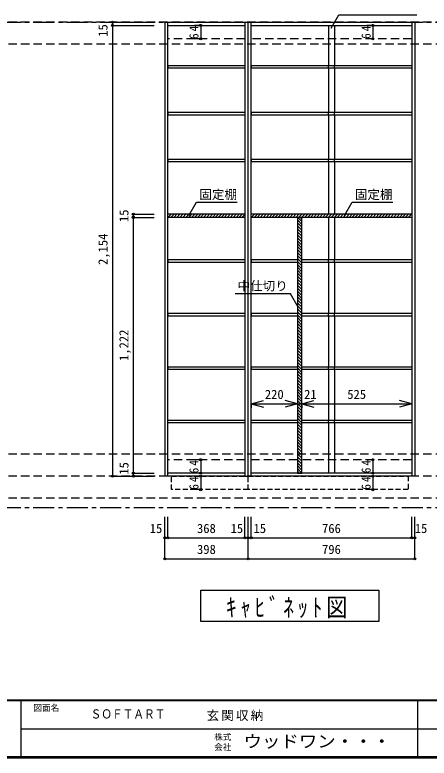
# Model space of a CAD drawing. Units: millimetres at full size, sheet at 1:20; some dimension numbers follow another scale. Extents: x -3893 to 3907, y -2871 to 2783.
# Drawn here: x -22 to 1956, y -2803 to 748 of the extents above; entities that cross this region are included whole.
import ezdxf
from ezdxf.enums import TextEntityAlignment as Align

# ---------------------------------------------------------------- set-up
doc = ezdxf.new("R2010")
doc.units = ezdxf.units.MM
doc.header["$LTSCALE"] = 20
doc.header["$PDMODE"] = 32
doc.header["$PDSIZE"] = 10
for name, pattern in [('CHAIN1', [8, 5, -1, 1, -1]), ('DASHED1', [1.8, 1.2, -0.6]), ('DASHED2', [3, 2, -1])]:
    doc.linetypes.add(name, pattern=pattern)
for name, color, linetype in [('0-1_本体', 2, 'Continuous'), ('0-4_棚', 3, 'Continuous'), ('0-7_', 7, 'Continuous'), ('0-9_', 7, 'DASHED1'), ('0-A_文字', 7, 'Continuous'), ('0-B_寸法', 4, 'Continuous'), ('0-C_ハッチ', 4, 'Continuous'), ('F-1_枠', 6, 'Continuous'), ('F-A_文字', 7, 'Continuous')]:
    doc.layers.add(name, color=color, linetype=linetype)
doc.styles.add('HG明朝B', font='')
doc.styles.add('ＭＳ ゴシック', font='')
doc.styles.get('HG明朝B').set_extended_font_data('HG明朝B')
doc.styles.get('ＭＳ ゴシック').set_extended_font_data('MS Gothic')

msp = doc.modelspace()

# ---------------------------------------------------------------- linework, layer by layer
at = {"layer": '0-1_本体', "color": 3}
for p, q in [((693.91, 712.33), (693.91, -1456.67)), ((693.91, 712.33), (1091.91, 712.33)), ((708.91, -1456.67), (708.91, 712.33)), ((1076.91, 712.33), (1076.91, -1456.67)), ((1091.91, 712.33), (1887.91, 712.33)), ((1091.91, -1456.67), (1091.91, 712.33)), ((1106.91, -1456.67), (1106.91, 712.33)), ((1872.91, 712.33), (1872.91, -1456.67)), ((708.91, 697.33), (1076.91, 697.33)), ((1106.91, 697.33), (1872.91, 697.33)), ((1076.91, -1441.67), (708.91, -1441.67)), ((1872.91, -1441.67), (1106.91, -1441.67)), ((708.91, -1456.67), (693.91, -1456.67)), ((1076.91, -1456.67), (708.91, -1456.67)), ((1076.91, -1456.67), (1091.91, -1456.67))]:
    msp.add_line(p, q, dxfattribs=at)
at = {"layer": '0-1_本体', "color": 7, "linetype": 'DASHED2'}
for p, q in [((1076.91, 633.33), (708.91, 633.33)), ((1872.91, 633.33), (1106.91, 633.33)), ((1076.91, -1377.67), (708.91, -1377.67)), ((1326.91, -1377.67), (1106.91, -1377.67)), ((1872.91, -1377.67), (1347.91, -1377.67))]:
    msp.add_line(p, q, dxfattribs=at)
at = {"layer": '0-1_本体', "color": 3}
msp.add_lwpolyline([(1887.91, 712.33), (1887.91, -1456.67), (1091.91, -1456.67)], dxfattribs=at)
at = {"layer": '0-4_棚'}
for p, q in [((708.91, 506.33), (1076.91, 506.33)), ((708.91, 506.33), (708.91, 494.33)), ((1106.91, 506.33), (1872.91, 506.33)), ((1106.91, 506.33), (1106.91, 494.33)), ((708.91, 494.33), (1076.91, 494.33)), ((1106.91, 494.33), (1872.91, 494.33)), ((708.91, 282.33), (1076.91, 282.33)), ((708.91, 282.33), (708.91, 270.33)), ((708.91, 270.33), (1076.91, 270.33)), ((1106.91, 282.33), (1872.91, 282.33)), ((1106.91, 282.33), (1106.91, 270.33)), ((1106.91, 270.33), (1872.91, 270.33)), ((708.91, 58.33), (1076.91, 58.33)), ((708.91, 58.33), (708.91, 46.33)), ((708.91, 46.33), (1076.91, 46.33)), ((1106.91, 58.33), (1872.91, 58.33)), ((1106.91, 58.33), (1106.91, 46.33)), ((1106.91, 46.33), (1872.91, 46.33)), ((1076.91, -204.67), (708.91, -204.67)), ((1872.91, -204.67), (1105.78, -204.67)), ((1076.91, -219.67), (708.91, -219.67)), ((1872.91, -219.67), (1105.78, -219.67)), ((708.91, -421.67), (1076.91, -421.67)), ((708.91, -421.67), (708.91, -433.67)), ((1106.91, -421.67), (1325.99, -421.67)), ((1106.91, -421.67), (1106.91, -433.67)), ((1347.24, -421.67), (1872.91, -421.67)), ((708.91, -433.67), (1076.91, -433.67)), ((1106.91, -433.67), (1325.99, -433.67)), ((1347.24, -433.67), (1872.91, -433.67)), ((708.91, -677.67), (1076.91, -677.67)), ((708.91, -677.67), (708.91, -689.67)), ((708.91, -689.67), (1076.91, -689.67)), ((1106.91, -677.67), (1325.99, -677.67)), ((1106.91, -677.67), (1106.91, -689.67)), ((1106.91, -689.67), (1325.99, -689.67)), ((1347.24, -677.67), (1872.91, -677.67)), ((1347.24, -689.67), (1872.91, -689.67)), ((708.91, -933.67), (1076.91, -933.67)), ((708.91, -933.67), (708.91, -945.67)), ((708.91, -945.67), (1076.91, -945.67)), ((1106.91, -933.67), (1325.99, -933.67)), ((1106.91, -933.67), (1106.91, -945.67)), ((1106.91, -945.67), (1325.99, -945.67)), ((1347.24, -933.67), (1872.91, -933.67)), ((1347.24, -945.67), (1872.91, -945.67)), ((1076.91, -1189.67), (708.91, -1189.67)), ((1076.91, -1201.67), (708.91, -1201.67)), ((1326.91, -1189.67), (1106.91, -1189.67)), ((1326.91, -1201.67), (1106.91, -1201.67)), ((1326.91, -1189.67), (1326.91, -1189.2)), ((1872.91, -1189.67), (1347.91, -1189.67)), ((1872.91, -1201.67), (1347.91, -1201.67))]:
    msp.add_line(p, q, dxfattribs=at)
at = {"layer": '0-7_'}
for p, q in [((1475.91, 697.33), (1475.91, 506.33)), ((1503.91, 697.33), (1503.91, 506.33)), ((1475.91, 494.33), (1475.91, 282.33)), ((1503.91, 494.33), (1503.91, 282.33)), ((1475.91, 270.33), (1475.91, 58.33)), ((1503.91, 270.33), (1503.91, 58.33)), ((1475.91, 46.33), (1475.91, -204.67)), ((1503.91, 46.33), (1503.91, -204.67)), ((1475.91, -219.67), (1475.91, -421.67)), ((1503.91, -219.67), (1503.91, -421.67)), ((1475.91, -433.67), (1475.91, -677.67)), ((1503.91, -433.67), (1503.91, -677.67)), ((1475.91, -689.67), (1475.91, -933.67)), ((1503.91, -689.67), (1503.91, -933.67)), ((1475.91, -945.67), (1475.91, -1189.67)), ((1503.91, -945.67), (1503.91, -1189.67)), ((1475.91, -1201.67), (1475.91, -1441.67)), ((1503.91, -1201.67), (1503.91, -1441.67))]:
    msp.add_line(p, q, dxfattribs=at)
at = {"layer": '0-7_', "linetype": 'DASHED1'}
for p, q in [((1475.91, 494.33), (1475.91, 506.33)), ((1503.91, 494.33), (1503.91, 506.33)), ((1475.91, 270.33), (1475.91, 282.33)), ((1503.91, 270.33), (1503.91, 282.33)), ((1475.91, 46.33), (1475.91, 58.33)), ((1503.91, 46.33), (1503.91, 58.33)), ((1475.91, -433.67), (1475.91, -421.67)), ((1503.91, -433.67), (1503.91, -421.67)), ((1475.91, -689.67), (1475.91, -677.67)), ((1503.91, -689.67), (1503.91, -677.67)), ((1475.91, -945.67), (1475.91, -933.67)), ((1503.91, -945.67), (1503.91, -933.67)), ((1475.91, -1201.67), (1475.91, -1189.67)), ((1503.91, -1201.67), (1503.91, -1189.67))]:
    msp.add_line(p, q, dxfattribs=at)
at = {"layer": '0-9_'}
for p, q in [((725.91, -1456.67), (1091.91, -1456.67)), ((725.91, -1520.67), (725.91, -1456.67)), ((1091.91, -1456.67), (1855.91, -1456.67)), ((1091.91, -1520.67), (1091.91, -1456.67)), ((1091.91, -1520.67), (725.91, -1520.67))]:
    msp.add_line(p, q, dxfattribs=at)
msp.add_lwpolyline([(1855.91, -1456.67), (1855.91, -1520.67), (1091.91, -1520.67)], dxfattribs=at)
at = {"layer": '0-A_文字'}
for p, q in [((1487.9, 683.79), (1524.76, 747.63)), ((1524.76, 747.63), (1897.9, 747.63)), ((809.11, -211.68), (845.98, -147.83)), ((845.98, -147.83), (1039.95, -147.83)), ((1551.48, -211.68), (1588.35, -147.83)), ((1588.35, -147.83), (1782.32, -147.83)), ((1294.54, -584.41), (1029.32, -584.41)), ((1331.4, -648.26), (1294.54, -584.41)), ((865.91, -2151.17), (865.91, -2001.17)), ((865.91, -2001.17), (1715.91, -2001.17)), ((1715.91, -2001.17), (1715.91, -2151.17)), ((1715.91, -2151.17), (865.91, -2151.17))]:
    msp.add_line(p, q, dxfattribs=at)
at = {"layer": '0-A_文字', "linetype": 'CHAIN1'}
for p, q in [((-3294.09, 712.33), (3167.4, 712.33)), ((-3294.09, -1606.67), (3167.4, -1606.67))]:
    msp.add_line(p, q, dxfattribs=at)
at = {"layer": '0-B_寸法', "linetype": 'DASHED2'}
for p, q in [((3167.4, 712.33), (-3294.09, 712.33)), ((3167.4, 607.33), (-3294.09, 607.33)), ((3167.4, -1351.67), (-3294.09, -1351.67)), ((3167.4, -1456.67), (-3294.09, -1456.67)), ((3167.4, -1561.67), (-3294.09, -1561.67))]:
    msp.add_line(p, q, dxfattribs=at)
at = {"layer": '0-B_寸法'}
for p, q in [((443.91, 712.33), (643.91, 712.33)), ((443.91, 712.33), (443.91, -1456.67)), ((443.91, 697.33), (643.91, 697.33)), ((865.6, 697.33), (836.36, 697.33)), ((865.6, 697.33), (865.6, 633.33)), ((1687.73, 697.33), (1658.49, 697.33)), ((1687.73, 697.33), (1687.73, 633.33)), ((865.6, 633.33), (836.36, 633.33)), ((1687.73, 633.33), (1658.49, 633.33)), ((543.91, -204.67), (643.91, -204.67)), ((543.91, -219.67), (543.91, -204.67)), ((543.91, -219.67), (643.91, -219.67)), ((543.91, -1441.67), (543.91, -219.67)), ((1326.91, -232.21), (1347.91, -253.21)), ((1326.91, -246.35), (1347.91, -267.35)), ((1328.51, -219.67), (1347.91, -239.07)), ((1342.65, -219.67), (1347.91, -224.93)), ((1326.91, -260.49), (1347.91, -281.49)), ((1326.91, -274.64), (1347.91, -295.64)), ((1326.91, -288.78), (1347.91, -309.78)), ((1326.91, -302.92), (1347.91, -323.92)), ((1326.91, -317.06), (1347.91, -338.06)), ((1326.91, -331.2), (1347.91, -352.2)), ((1326.91, -345.35), (1347.91, -366.35)), ((1326.91, -359.49), (1347.91, -380.49)), ((1326.91, -373.63), (1347.91, -394.63)), ((1326.91, -387.77), (1347.91, -408.77)), ((1326.91, -401.92), (1347.91, -422.92)), ((1326.91, -416.06), (1347.91, -437.06)), ((1326.91, -430.2), (1347.91, -451.2)), ((1326.91, -444.34), (1347.91, -465.34)), ((1326.91, -458.48), (1347.91, -479.48)), ((1326.91, -472.63), (1347.91, -493.63)), ((1326.91, -486.77), (1347.91, -507.77)), ((1326.91, -500.91), (1347.91, -521.91)), ((1326.91, -515.05), (1347.91, -536.05)), ((1326.91, -529.19), (1347.91, -550.19)), ((1326.91, -543.34), (1347.91, -564.34)), ((1326.91, -557.48), (1347.91, -578.48)), ((1326.91, -571.62), (1347.91, -592.62)), ((1326.91, -585.76), (1347.91, -606.76)), ((1326.91, -599.91), (1347.91, -620.91)), ((1326.91, -614.05), (1347.91, -635.05)), ((1326.91, -628.19), (1347.91, -649.19)), ((1326.91, -642.33), (1347.91, -663.33)), ((1326.91, -656.47), (1347.91, -677.47)), ((1326.91, -670.62), (1347.91, -691.62)), ((1326.91, -684.76), (1347.91, -705.76)), ((1326.91, -698.9), (1347.91, -719.9)), ((1326.91, -713.04), (1347.91, -734.04)), ((1326.91, -727.18), (1347.91, -748.18)), ((1326.91, -741.33), (1347.91, -762.33)), ((1326.91, -755.47), (1347.91, -776.47)), ((1326.91, -769.61), (1347.91, -790.61)), ((1326.91, -783.75), (1347.91, -804.75)), ((1326.91, -797.9), (1347.91, -818.9)), ((1326.91, -812.04), (1347.91, -833.04)), ((1326.91, -826.18), (1347.91, -847.18)), ((1326.91, -840.32), (1347.91, -861.32)), ((1326.91, -854.46), (1347.91, -875.46)), ((1326.91, -868.61), (1347.91, -889.61)), ((1326.91, -882.75), (1347.91, -903.75)), ((1326.91, -896.89), (1347.91, -917.89)), ((1326.91, -911.03), (1347.91, -932.03)), ((1326.91, -925.17), (1347.91, -946.17)), ((1326.91, -939.32), (1347.91, -960.32)), ((1326.91, -953.46), (1347.91, -974.46)), ((1326.91, -967.6), (1347.91, -988.6)), ((1326.91, -981.74), (1347.91, -1002.74)), ((1326.91, -995.89), (1347.91, -1016.89)), ((1326.91, -1010.03), (1347.91, -1031.03)), ((1326.91, -1024.17), (1347.91, -1045.17)), ((1326.91, -1038.31), (1347.91, -1059.31)), ((1326.91, -1052.45), (1347.91, -1073.45)), ((1326.91, -1066.6), (1347.91, -1087.6)), ((1326.91, -1080.74), (1347.91, -1101.74)), ((1326.91, -1094.88), (1347.91, -1115.88)), ((1106.91, -1110.6), (1106.91, -1129.27)), ((1326.91, -1109.02), (1347.91, -1130.02)), ((1326.91, -1110.6), (1326.91, -1129.27)), ((1326.91, -1110.6), (1326.91, -1129.27)), ((1326.91, -1123.16), (1347.91, -1144.16)), ((1347.91, -1110.6), (1347.91, -1129.27)), ((1872.91, -1110.6), (1872.91, -1129.27)), ((1326.91, -1137.31), (1347.91, -1158.31)), ((1326.91, -1151.45), (1347.91, -1172.45)), ((1326.91, -1165.59), (1347.91, -1186.59)), ((1326.91, -1179.73), (1347.91, -1200.73)), ((1326.91, -1193.88), (1347.91, -1214.88)), ((1326.91, -1208.02), (1347.91, -1229.02)), ((1326.91, -1222.16), (1347.91, -1243.16)), ((1326.91, -1236.3), (1347.91, -1257.3)), ((1326.91, -1250.44), (1347.91, -1271.44)), ((1326.91, -1264.59), (1347.91, -1285.59)), ((1326.91, -1278.73), (1347.91, -1299.73)), ((1326.91, -1292.87), (1347.91, -1313.87)), ((1326.91, -1307.01), (1347.91, -1328.01)), ((1326.91, -1321.15), (1347.91, -1342.15)), ((1326.91, -1335.3), (1347.91, -1356.3)), ((865.6, -1377.67), (836.36, -1377.67)), ((865.6, -1377.67), (865.6, -1441.67)), ((1326.91, -1349.44), (1347.91, -1370.44)), ((1326.91, -1363.58), (1347.91, -1384.58)), ((1326.91, -1377.72), (1347.91, -1398.72)), ((1687.73, -1377.67), (1658.49, -1377.67)), ((1687.73, -1377.67), (1687.73, -1441.67)), ((1326.91, -1391.87), (1347.91, -1412.87)), ((1326.91, -1406.01), (1347.91, -1427.01)), ((1326.91, -1420.15), (1347.91, -1441.15)), ((543.91, -1441.67), (643.91, -1441.67)), ((543.91, -1456.67), (543.91, -1441.67)), ((865.6, -1441.67), (836.36, -1441.67)), ((1326.91, -1434.29), (1334.28, -1441.67)), ((1687.73, -1441.67), (1658.49, -1441.67)), ((443.91, -1456.67), (643.91, -1456.67)), ((543.91, -1456.67), (643.91, -1456.67)), ((865.6, -1456.67), (836.36, -1456.67)), ((865.6, -1456.67), (865.6, -1520.67)), ((1687.73, -1456.67), (1658.49, -1456.67)), ((1687.73, -1456.67), (1687.73, -1520.67)), ((865.6, -1520.67), (836.36, -1520.67)), ((1687.73, -1520.67), (1658.49, -1520.67)), ((693.91, -1851.17), (693.91, -1651.17)), ((708.91, -1751.17), (708.91, -1651.17)), ((1076.91, -1751.17), (1076.91, -1651.17)), ((1091.91, -1851.17), (1091.91, -1651.17)), ((1106.91, -1751.17), (1106.91, -1651.17)), ((1872.91, -1751.17), (1872.91, -1651.17)), ((1887.91, -1851.17), (1887.91, -1651.17)), ((693.91, -1751.17), (708.91, -1751.17)), ((708.91, -1751.17), (1076.91, -1751.17)), ((1076.91, -1751.17), (1091.91, -1751.17)), ((1091.91, -1751.17), (1887.91, -1751.17)), ((693.91, -1851.17), (1091.91, -1851.17)), ((1091.91, -1851.17), (1887.91, -1851.17))]:
    msp.add_line(p, q, dxfattribs=at)
at = {"layer": '0-B_寸法', "color": 3}
for p, q in [((1326.91, -219.67), (1326.91, -1441.67)), ((1347.91, -219.67), (1326.91, -219.67)), ((1347.91, -1441.67), (1347.91, -219.67)), ((1326.91, -1441.67), (1347.91, -1441.67))]:
    msp.add_line(p, q, dxfattribs=at)
at = {"layer": '0-B_寸法', "color": 7}
for p, q in [((1106.91, -1110.6), (1164.86, -1095.07)), ((1326.91, -1110.6), (1268.95, -1095.07)), ((1326.91, -1110.6), (1268.95, -1095.07)), ((1347.91, -1110.6), (1405.86, -1095.07)), ((1872.91, -1110.6), (1814.95, -1095.07)), ((1106.91, -1110.6), (1164.86, -1126.13)), ((1326.91, -1110.6), (1268.95, -1126.13)), ((1326.91, -1110.6), (1268.95, -1126.13)), ((1347.91, -1110.6), (1405.86, -1126.13)), ((1872.91, -1110.6), (1814.95, -1126.13))]:
    msp.add_line(p, q, dxfattribs=at)
at = {"layer": '0-B_寸法'}
msp.add_lwpolyline([(1106.91, -1110.6), (1347.91, -1110.6), (1872.91, -1110.6)], dxfattribs=at)
at = {"layer": '0-B_寸法', "color": 7}
for p in [(443.91, 712.33), (443.91, 697.33), (865.6, 697.33), (1687.73, 697.33), (865.6, 633.33), (1687.73, 633.33), (543.91, -204.67), (543.91, -219.67), (865.6, -1377.67), (1687.73, -1377.67), (443.91, -1456.67), (543.91, -1441.67), (543.91, -1456.67), (865.6, -1441.67), (865.6, -1456.67), (1687.73, -1441.67), (1687.73, -1456.67), (865.6, -1520.67), (1687.73, -1520.67), (693.91, -1751.17), (708.91, -1751.17), (1076.91, -1751.17), (1091.91, -1751.17), (1106.91, -1751.17), (1872.91, -1751.17), (1887.91, -1751.17), (693.91, -1851.17), (1091.91, -1851.17), (1887.91, -1851.17)]:
    msp.add_point(p, dxfattribs=at)
at = {"layer": '0-C_ハッチ'}
for p, q in [((708.91, -205.52), (709.77, -204.67)), ((708.91, -219.67), (723.91, -204.67)), ((723.05, -219.67), (738.05, -204.67)), ((737.19, -219.67), (752.19, -204.67)), ((751.34, -219.67), (766.34, -204.67)), ((765.48, -219.67), (780.48, -204.67)), ((779.62, -219.67), (794.62, -204.67)), ((793.76, -219.67), (808.76, -204.67)), ((807.9, -219.67), (822.9, -204.67)), ((822.05, -219.67), (837.05, -204.67)), ((836.19, -219.67), (851.19, -204.67)), ((850.33, -219.67), (865.33, -204.67)), ((864.47, -219.67), (879.47, -204.67)), ((878.61, -219.67), (893.61, -204.67)), ((892.76, -219.67), (907.76, -204.67)), ((906.9, -219.67), (921.9, -204.67)), ((921.04, -219.67), (936.04, -204.67)), ((935.18, -219.67), (950.18, -204.67)), ((949.33, -219.67), (964.33, -204.67)), ((963.47, -219.67), (978.47, -204.67)), ((977.61, -219.67), (992.61, -204.67)), ((991.75, -219.67), (1006.75, -204.67)), ((1005.89, -219.67), (1020.89, -204.67)), ((1020.04, -219.67), (1035.04, -204.67)), ((1034.18, -219.67), (1049.18, -204.67)), ((1048.32, -219.67), (1063.32, -204.67)), ((1062.46, -219.67), (1077.46, -204.67)), ((1105.78, -206.65), (1107.77, -204.67)), ((1106.91, -219.67), (1121.91, -204.67)), ((1121.05, -219.67), (1136.05, -204.67)), ((1135.19, -219.67), (1150.19, -204.67)), ((1149.34, -219.67), (1164.34, -204.67)), ((1163.48, -219.67), (1178.48, -204.67)), ((1177.62, -219.67), (1192.62, -204.67)), ((1191.76, -219.67), (1206.76, -204.67)), ((1205.9, -219.67), (1220.9, -204.67)), ((1220.05, -219.67), (1235.05, -204.67)), ((1234.19, -219.67), (1249.19, -204.67)), ((1248.33, -219.67), (1263.33, -204.67)), ((1262.47, -219.67), (1277.47, -204.67)), ((1276.61, -219.67), (1291.61, -204.67)), ((1290.76, -219.67), (1305.76, -204.67)), ((1304.9, -219.67), (1319.9, -204.67)), ((1319.04, -219.67), (1334.04, -204.67)), ((1333.18, -219.67), (1348.18, -204.67)), ((1347.33, -219.67), (1362.33, -204.67)), ((1361.47, -219.67), (1376.47, -204.67)), ((1375.61, -219.67), (1390.61, -204.67)), ((1389.75, -219.67), (1404.75, -204.67)), ((1403.89, -219.67), (1418.89, -204.67)), ((1418.04, -219.67), (1433.04, -204.67)), ((1432.18, -219.67), (1447.18, -204.67)), ((1446.32, -219.67), (1461.32, -204.67)), ((1460.46, -219.67), (1475.46, -204.67)), ((1474.6, -219.67), (1489.6, -204.67)), ((1488.75, -219.67), (1503.75, -204.67)), ((1502.89, -219.67), (1517.89, -204.67)), ((1517.03, -219.67), (1532.03, -204.67)), ((1531.17, -219.67), (1546.17, -204.67)), ((1545.31, -219.67), (1560.31, -204.67)), ((1559.46, -219.67), (1574.46, -204.67)), ((1573.6, -219.67), (1588.6, -204.67)), ((1587.74, -219.67), (1602.74, -204.67)), ((1601.88, -219.67), (1616.88, -204.67)), ((1616.03, -219.67), (1631.03, -204.67)), ((1630.17, -219.67), (1645.17, -204.67)), ((1644.31, -219.67), (1659.31, -204.67)), ((1658.45, -219.67), (1673.45, -204.67)), ((1672.59, -219.67), (1687.59, -204.67)), ((1686.74, -219.67), (1701.74, -204.67)), ((1700.88, -219.67), (1715.88, -204.67)), ((1715.02, -219.67), (1730.02, -204.67)), ((1729.16, -219.67), (1744.16, -204.67)), ((1743.3, -219.67), (1758.3, -204.67)), ((1757.45, -219.67), (1772.45, -204.67)), ((1771.59, -219.67), (1786.59, -204.67)), ((1785.73, -219.67), (1800.73, -204.67)), ((1799.87, -219.67), (1814.87, -204.67)), ((1814.02, -219.67), (1829.02, -204.67)), ((1828.16, -219.67), (1843.16, -204.67)), ((1842.3, -219.67), (1857.3, -204.67)), ((1856.44, -219.67), (1871.44, -204.67)), ((1076.6, -219.67), (1076.91, -219.36)), ((1870.58, -219.67), (1871.78, -218.47))]:
    msp.add_line(p, q, dxfattribs=at)
at = {"layer": 'F-1_枠'}
for p, q in [((3906.61, -2526.67), (-3893.39, -2526.67)), ((3906.61, -2530), (-3893.39, -2530)), ((6.61, -2530), (6.61, -2796.67)), ((1899.94, -2530), (1899.94, -2796.67)), ((6.61, -2663.33), (3899.95, -2663.34)), ((3906.61, -2796.67), (-3893.39, -2796.67)), ((3906.61, -2800), (-3893.39, -2800)), ((3906.61, -2803.33), (-3893.39, -2803.33))]:
    msp.add_line(p, q, dxfattribs=at)

# ---------------------------------------------------------------- texts
at = {"layer": '0-A_文字', "style": 'ＭＳ ゴシック'}
for s, p in [('固定棚', (859.11, -145.7)), ('固定棚', (1601.48, -145.7)), ('中仕切り', (1041.4, -582.28))]:
    msp.add_text(s, height=43.99, dxfattribs=at).set_placement(p, align=Align.BOTTOM_LEFT)
at = {"layer": '0-A_文字', "insert": (985.91, -2136.17), "char_height": 87.98, "attachment_point": 7, "style": 'ＭＳ ゴシック'}
msp.add_mtext('\\T1.34;\\W0.85;ｷｬﾋﾞﾈｯﾄ図', dxfattribs=at)
at = {"layer": '0-B_寸法', "color": 7, "style": 'ＭＳ ゴシック'}
for s, p in [('15', (433.91, 643.11)), ('15', (533.91, -242.17)), ('2,154', (433.91, -447.17)), ('1,222', (533.91, -905.67)), ('15', (533.91, -1448.99))]:
    msp.add_text(s, height=43.99, rotation=90, dxfattribs=at).set_placement(p, align=Align.BOTTOM_LEFT)
for s, p in [('220', (1171.91, -1100.6)), ('21', (1358.94, -1100.6)), ('525', (1565.41, -1100.6)), ('15', (622.16, -1741.17)), ('368', (847.91, -1741.17)), ('15', (1008.36, -1741.17)), ('15', (1117.84, -1741.17)), ('766', (1444.91, -1741.17)), ('15', (1887.57, -1741.17)), ('398', (847.91, -1841.17)), ('796', (1444.91, -1841.17))]:
    msp.add_text(s, height=43.99, dxfattribs=at).set_placement(p, align=Align.BOTTOM_LEFT)
at = {"layer": '0-B_寸法', "color": 7, "char_height": 43.99, "attachment_point": 7, "rotation": 90, "style": 'ＭＳ ゴシック'}
for insert in [(855.6, 632), (1677.73, 632.83), (855.6, -1443), (1677.73, -1442.17), (855.6, -1521.17), (1677.73, -1521.17)]:
    msp.add_mtext('\\T1.36;\\W0.9;64', dxfattribs=dict(at, insert=insert))
at = {"layer": 'F-A_文字', "style": 'ＭＳ ゴシック'}
for s, p in [('図面名', (66.61, -2586.67)), ('株式', (929.94, -2726)), ('会社', (929.94, -2774))]:
    msp.add_text(s, height=29.33, dxfattribs=at).set_placement(p, align=Align.BOTTOM_LEFT)
at = {"layer": 'F-A_文字'}
for s, height, style, width, p in [('ＳＯＦＴＡＲＴ', 43.99, 'HG明朝B', 0.85, (339.95, -2627.19)), ('ウッドワン・・・', 58.65, 'ＭＳ ゴシック', 1.1, (1069.94, -2770))]:
    msp.add_text(s, height=height, dxfattribs=dict(at, style=style, width=width)).set_placement(p, align=Align.BOTTOM_LEFT)
at = {"layer": 'F-A_文字', "insert": (893.56, -2626.67), "char_height": 43.99, "attachment_point": 7, "style": 'ＭＳ ゴシック'}
msp.add_mtext('\\T1.17;玄関収納', dxfattribs=at)

doc.saveas('drawing.dxf')
